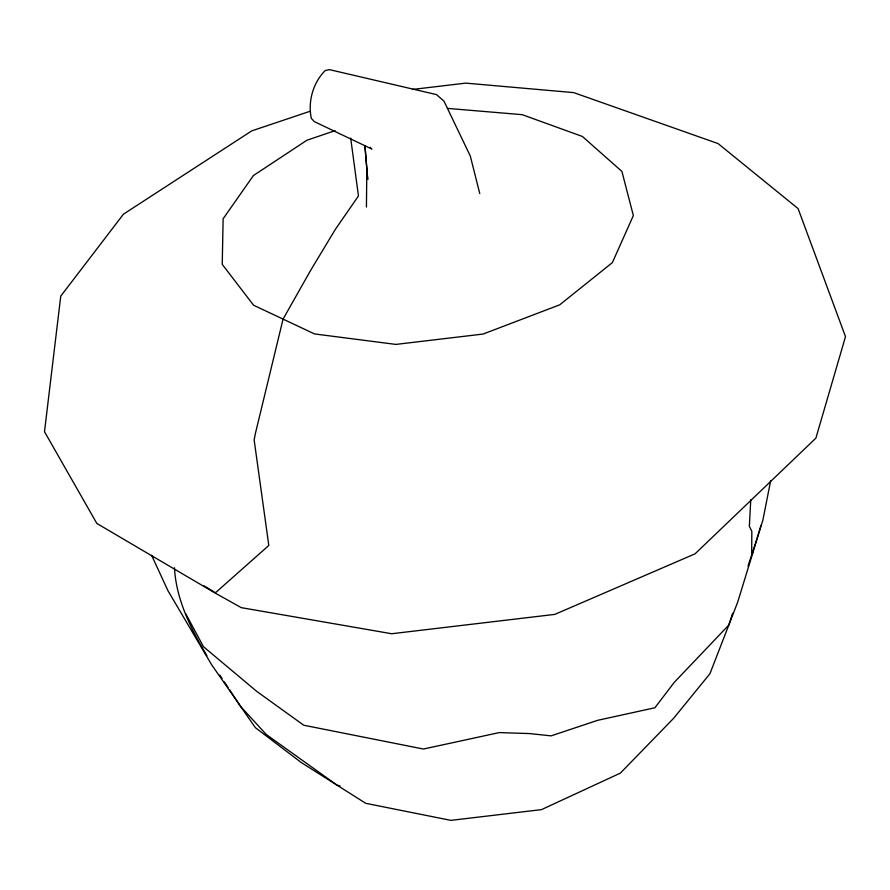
<?xml version="1.0" encoding="UTF-8"?>
<svg xmlns="http://www.w3.org/2000/svg" width="890" height="890" viewBox="0 0 890 890"><rect width="100%" height="100%" fill="white"/><g stroke="black" fill="none" stroke-linecap="round" stroke-linejoin="round"><path stroke-width="1.33" d="M366.435 207.025L366.814 168.31L364.978 146.171M750.76 499.757L749.358 526.29L751.827 531.286L751.694 552.59L752.829 552.846L752.284 553.001M770.707 480.511L762.908 519.994L737.688 602.163L709.931 673.741L673.485 718.464L620.341 773.132L541.476 809.633L450.896 820.369L365.734 803.314L301.332 762.585L255.363 727.653L211.509 664.563L167.887 590.582L151.6 555.293M757.101 538.139L761.028 525.245M732.659 613.232L728.799 625.091L674.22 682.408L654.895 707.773L597.691 720.31L551.144 735.863L529.45 733.571L499.245 732.592L423.44 749.035L303.735 725.228L256.665 691.33L203.487 646.719L185.877 614M748.012 566.107L756.711 539.429M335.118 130.641L306.872 140.264L253.428 175.541L223.123 218.795L222.244 264.375L253.583 305.226L314.515 333.928L395.861 344.408L483.07 334.061L559.743 304.814L612.353 262.628L633.357 215.558L621.91 171.436L582.394 136.47L522.241 114.677L447.47 108.38M309.753 111.384L251.792 130.852L123.432 214.19L60.754 296.136L44.5 431.706L96.843 523.453L214.434 592.629M204.066 585.843L215.402 592.796L268.802 545.481L254.139 439.882L255.374 433.541L283.065 319.109L310.387 270.805L335.263 229.509L358.447 195.956L350.682 138.095M412.426 89.456L465.77 83.126L573.705 92.616L718.052 143.568L798.074 208.583L845.5 336.631L815.896 438.125L695.079 553.814L554.826 614.389L391.7 633.736L241.257 607.648L214.968 592.929M339.991 785.826L337.266 785.314L266.41 734.617L240.778 706.682L229.564 689.739M370.118 147.34L371.887 149.053L314.381 121.652L311.367 118.437C307.662 101.838 313.069 82.547 325.206 70.577L329.434 69.631L436.478 94.596L443.965 101.115L470.298 156.017L479.766 193.564M206.936 655.741C190.905 628.896 176.153 599.504 174.451 567.731M219.841 675.065L222.077 678.447M224.325 681.84L228.062 687.481M364.933 145.804L367.715 179.48L366.814 168.31"/></g></svg>
